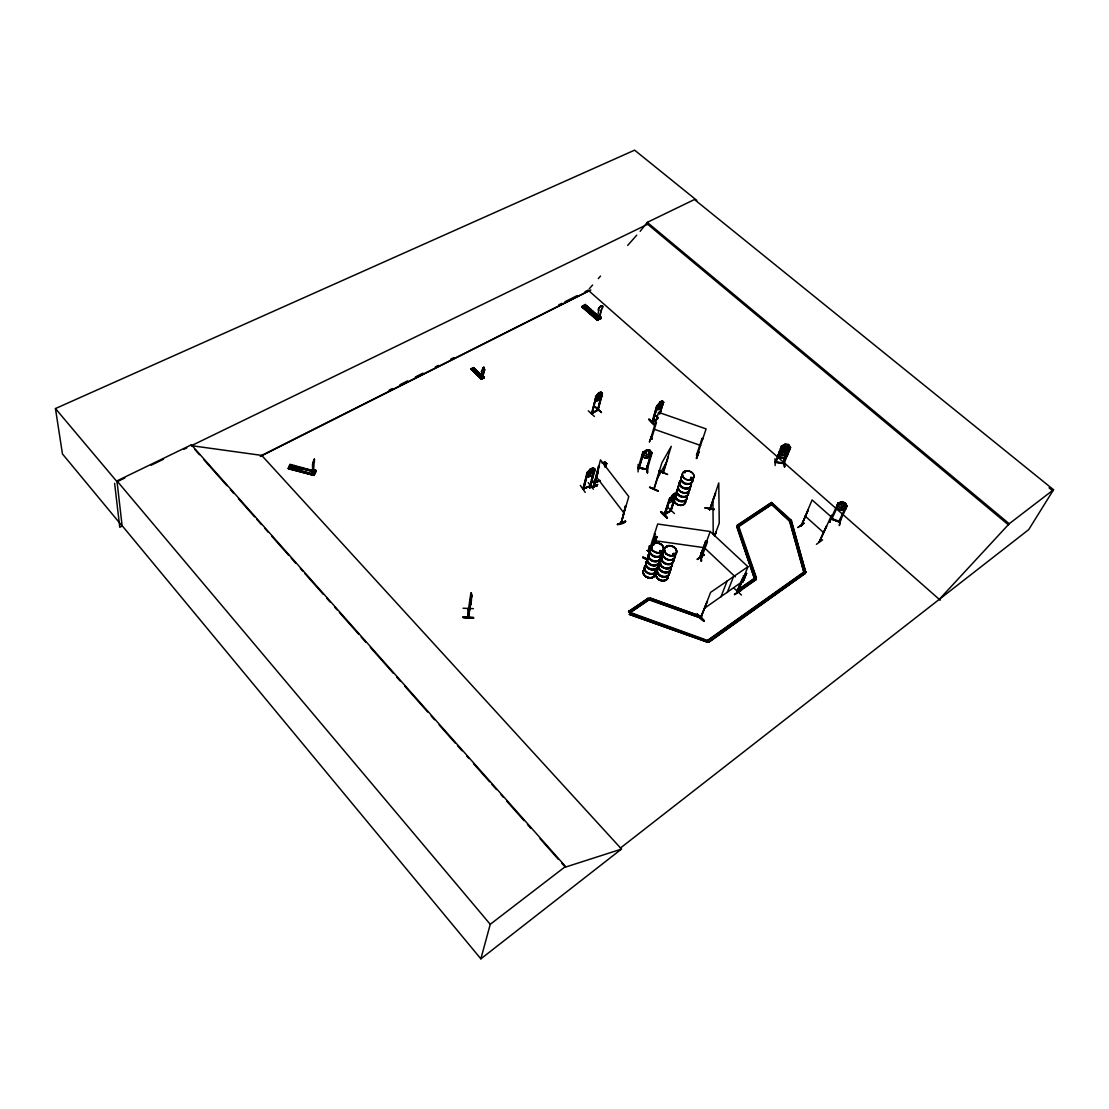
<?xml version="1.0" encoding="UTF-8"?>
<svg xmlns="http://www.w3.org/2000/svg" width="1109" height="1109" viewBox="0 0 1109 1109"><rect width="100%" height="100%" fill="white"/><g stroke="black" fill="none" stroke-linecap="round" stroke-linejoin="round"><path stroke-width="1.5" d="M471.436 600.524L470.507 603.518M314.235 471.297L313.695 470.687L312.627 473.307L312.724 464.186L314.318 459.181L313.556 471.45M312.821 473.363L312.53 464.13L314.11 459.334M483.288 376.713L482.498 376.436M483.718 377.906L473.002 367.938L483.579 377.975L483.995 376.935L482.928 375.923L482.872 377.337L482.595 376.658M482.872 376.769L484.065 371.168A2.038 0.998 -46.4 0 0 484.092 369.117L483.579 367.19M655.377 533.845L654.504 533.72L655.377 533.845L647.614 558.964M288.562 468.137L290.045 464.408L314.762 471.089L314.748 473.46L311.629 473.141L314.249 473.82L314.346 474.888L288.437 468.178L290.045 464.408M649.153 553.71L649.43 545.725L648.71 553.696M650.526 549.62L649.472 549.523M659.869 408.694L660.007 402.054L662.128 400.709L663.584 402.151L659.869 408.694L662.669 404.757M291.057 468.636L292.651 465.309M295.424 469.786L297.004 466.445M297.739 470.396L299.319 467.055M785.824 452.943L784.922 450.753L787.265 449.062L784.576 450.296L783.051 448.424L783.869 450.614L781.415 452.361L784.229 451.044L784.95 452.874L785.99 452.916M473.46 618.184C441.382 615.495 495.044 619.571 463.035 617.658M473.515 617.436L463.091 616.923M311.754 472.864L311.587 474.236L313.14 470.673M315.829 471.422L315.802 470.258L313.182 469.564L311.712 473.737M314.332 474.43L315.067 470.466L315.233 472.379M463.035 617.283L473.46 617.685M315.067 470.466L314.526 473.404M471.408 593.273C471.575 591.291 470.438 599.248 471.075 601.799M743.141 577.761L737 592.677L737.568 590.889M470.978 603.948L470.923 595.256M654.962 541.788L655.086 540.333L654.837 543.23M315.303 470.521L314.804 471.075M656.14 538.115L656.223 536.493L651.829 546.127M481.32 377.573L481.763 372.236A2.038 0.998 -46.4 0 1 482.443 369.838L482.526 369.921A2.038 0.998 -46.4 0 0 481.847 372.319L481.763 372.236M701.318 557.869C700.403 555.526 700.611 557.162 701.387 556.621M701.013 556.76L701.872 557.411M599.692 318.588C596.06 314.928 603.989 317.77 596.143 318.616L596.628 317.396L598.028 319.655L600.662 318.255L601.106 317.257L599.512 315.871M599.817 317.493L599.345 316.841M653.645 543.757C654.573 544.367 652.896 545.115 653.866 544.172M668.422 456.561L663.224 473.21L663.057 472.489M483.247 378.169L484.023 377.753L473.501 367.564L471.159 368.756L481.334 379.153L482.165 378.724L471.755 368.743L470.965 369.172L481.389 379.126M475.955 373.373L478.27 372.305M480.779 377.046L482.748 376.755L480.474 377.864L480.585 377.129L481.542 378.959L483.884 377.739M482.526 369.921L482.734 368.119M483.094 377.947L483.191 376.63M483.995 376.935L481.736 378.64M589.877 486.019L590.972 485.492L590.057 485.465M590.737 486.102L582.918 489.194L583.764 488.861L587.645 472.157L582.877 489.166L583.916 488.279L582.696 488.944L590.556 485.839L594.784 469.384C593.578 470.576 596.559 468.802 593.107 467.929L590.376 468.996L587.063 472.767L582.96 489.138M468.553 609.229L468.483 617.436L468.164 615.911M471.311 600.468L468.067 617.45L468.053 616.576M468.622 616.798L468.428 617.463L471.422 599.858L471.422 593.343M655.461 539.182L655.599 537.657M710.01 509.211L709.677 508.421M583.667 488.889L588.047 472.295M709.469 509.003L709.483 509.752L715.541 492.951M314.928 471.644L315.192 471.325M816.404 544.311L822.615 539.861M463.077 608.245L473.391 608.647M467.915 609.035L468.608 608.481M470.909 592.774L468.442 609.659M470.951 600.454L468.012 617.422L468.137 608.37M691.711 479.102L691.961 478.312L691.392 478.88M674.341 554.25L673.925 553.349L672.789 553.89M674.494 554.583L674.605 554.015M690.838 478.686L690.755 478.575M599.11 317.299L601.632 308.815A2.911 1.331 -49.5 0 0 602.326 305.834A2.911 1.331 -49.5 0 0 599.359 307.401A2.911 1.331 -49.5 0 0 598.68 310.381L597.363 318.311L600.246 316.883M674.327 553.959L673.246 554.195M685.002 472.67L684.78 471.907M666.412 547.153L667.091 547.416M314.027 471.436L313.459 470.992M659.952 551.09L660.604 551.506M482.789 376.686L483.981 371.099A2.038 0.998 -46.4 0 0 484.009 369.034L484.092 369.117M601.106 317.257L597.46 320.39L581.768 306.694L598.098 320.071L582.447 306.347M583.694 307.484L586.758 306.07M585.233 304.476L584.693 305.155L601.05 318.463L585.233 304.476L582.059 306.32L598.555 319.808L582.669 306.001M584.748 308.413L587.825 306.985M313.528 471.186L312.627 473.307M586.342 309.799L589.406 308.371M596.434 318.269L596.628 317.396M598.139 320.044L598.236 318.796M599.83 318.699L600.108 316.758M588.311 410.801L594.41 416.471M597.529 410.025L591.277 413.602L598.319 409.498M598.167 410.039L591.554 413.754L596.018 396.551L591.693 413.768M596.018 396.551L592.164 413.505L596.282 396.648M288.326 468.677L314.138 475.387L288.298 468.705L288.867 467.443L314.401 474.763M289.615 465.766L315.552 472.046L315.871 471.325L314.207 474.929M595.117 406.767L601.48 412.548L595.145 406.781M314.097 475.456L288.659 467.943M597.626 410.427L601.203 394.083C601.286 388.788 595.977 396.038 595.672 397.161M591.388 413.491L597.89 409.873L602.312 393.473L600.801 391.976L602.395 393.404L598.167 410.094M580.312 485.368L585.247 492.424M640.143 231.324L647.254 222.368L694.456 199.523L1053.55 489.734L1028.722 529.617L620.43 848.025L621.414 849.12L565.299 867.155L561.861 863.273M601.23 412.423L595.103 406.781M588.172 482.581L593.384 489.194M300.969 468.844L300.581 469.592M590.127 486.352L593.648 471.311M597.529 484.702L589.766 487.627M590.071 486.366L594.369 469.925M298.792 468.511L298.848 469.329M590.709 486.172L594.784 469.384M590.459 469.121L587.964 474.222L589.35 475.096L593.232 472.171L593.107 468.109L590.404 469.052L587.146 472.753C584.138 479.033 593.689 476.565 594.424 472.184L595.103 469.537L593.038 468.026M599.331 466.432L598.486 466.362L594.313 483.08L599.803 480.959M594.438 486.338L594.355 487.087L599.207 466.085M598.098 469.966L593.98 487.17L598.167 472.157M591.291 479.74L596.767 486.324L591.679 479.629M604.724 466.154L604.696 461.982L601.979 463.021M604.904 467.166L605.874 463.756M605.445 466.667L605.958 463.701M605.625 466.903L606.609 463.548M605.819 466.196L606.665 463.617L604.641 461.912L606.568 463.673M846.153 506.051L847.013 506.425L845.183 502.807L842.161 501.67L837.947 503.153L836.768 505.759L838.654 509.336L841.731 510.417L845.959 508.892L841.731 510.265L838.751 509.225M847.137 506.369L845.266 502.765L844.614 507.797L841.953 508.601L839.957 507.908L838.64 505.704L842.161 501.67M841.731 510.265L842.147 501.753L837.933 503.223L838.917 503.361M839.125 520.967L839.998 521.577M847.04 506.106L839.693 522.173L831.902 518.915M122.101 525.652L480.862 958.841L490.247 924.31L565.535 866.462L191.386 444.806L116.958 480.89L122.142 526.013L62.451 453.941L55.45 408.556L634.611 150.159L696.84 200.41M839.042 503.514L831.722 519.331L831.251 518.166L830.793 519.067L838.099 502.973M829.823 522.214L831.805 515.186L829.92 521.882M839.166 521.327L831.14 518.208M831.625 519.289L830.849 518.707M831.722 519.331L831.778 519.095M599.581 317.437L601.757 308.926A2.911 1.331 -49.5 0 0 602.45 305.945A2.911 1.331 -49.5 0 0 599.484 307.512A2.911 1.331 -49.5 0 0 598.805 310.478L598.68 310.381M617.463 524.252C616.895 525.347 626.862 523.088 625.434 520.967M649.042 419.188C652.716 425.953 660.909 428.809 649.015 419.216M620.915 522.117L621.137 522.977L625.656 505.926L621.29 522.325M625.656 505.926L621.456 522.769M621.123 522.907L628.789 496.582L600.468 459.875L593.523 486.615L594.355 487.087L593.731 486.019M638.105 464.491L638.091 471.935M643.872 452.084L642.901 451.862L638.049 468.497L639.02 468.663M657.637 405.547L656.833 405.7L651.967 422.238L652.979 421.531M638.881 468.677L643.913 452.181M638.95 468.636L643.747 452.209L642.901 452.112M656.653 419.798L652.189 422.432L652.854 421.226M638.95 468.331L638.243 467.624L647.296 469.343M653.021 421.586L652.134 421.586L652.896 422.099L657.415 405.353M652.841 422.058L657.789 405.381M651.856 435.615L649.486 441.632M651.662 439.067L650.609 438.956L658.524 412.312L706.114 428.906L697.214 455.355L696.452 455.064L702.025 438.526L702.829 438.79L702.025 438.526M651.759 438.693C649.306 438.138 653.035 437.972 651.371 439.289L656.417 422.584L655.53 422.515L656.417 422.584M659.203 413.865C661.768 413.602 660.77 396.772 663.501 402.22M659.91 412.409L663.03 402.304M659.786 413.532L663.584 402.151M660.007 413.726L663.515 402.096M642.79 452.139L646.713 449.88L649.86 450.254L649.971 455.064L647.49 456.381L645.438 456.146L643.844 454.33L646.713 449.949L649.791 450.323L652.078 452.943L651.233 452.846L646.27 469.467L647.296 469.592M651.357 452.985L646.464 469.523M652.078 452.943L647.185 469.592L638.313 467.915M647.24 465.919L647.462 472.684M647.517 472.697L647.393 465.586M658.33 490.954L649.666 487.128L658.302 491.01M659.023 470.576L667.59 474.513L658.968 470.812M653.908 489L653.866 488.681M659.217 472.822L654.033 489.443L654.393 488.542M662.877 473.072L671.264 446.303L661.865 462.869L653.728 489.249M648.058 558.34L647.171 559.227M647.337 558.7L647.129 559.393M647.878 558.922L653.187 542.689L652.605 543.438M642.998 556.912L647.351 559.213M649.999 552.185L647.199 550.355L650.234 551.811M705.684 640.337L629.94 612.903L628.595 611.572L648.1 598.153L649.43 599.47L700.528 617.907L649.278 599.955L648.1 598.153M649.458 550.161L649.555 549.218M629.371 614.4L706.987 641.972L629.371 614.4L630.092 612.418L649.43 599.47L629.94 612.903L628.761 611.087M652.771 544.353L654.892 538.808L652.66 543.549M653.922 543.978L654.615 541.442M655.918 539.515L654.56 542.273L656.888 536.936L654.213 544.699M654.338 543.715L656.417 536.853M654.657 543.424L656.791 536.895M654.934 543.271L655.807 540.665L655.128 540.235L652.037 546.03M671.264 510.14L664.125 514.659L669.42 498.482L670.293 498.398M670.39 498.163L664.43 514.936L670.044 498.093M670.321 498.218L665.137 514.521L665.081 513.647L664.319 514.077L665.053 514.521M667.84 507.354L674.424 513.522M314.207 475.096L288.437 467.956M314.637 474.236L290.336 468.067M675.589 495.903L670.46 511.069L674.452 497.913M675.866 494.766L670.598 511.097M664.554 514.867L671.07 510.792L676.518 494.489L672.484 501.032L670.252 502.543L668.893 501.323M706.793 642.458L707.487 640.447L804.122 571.884L805.494 573.145L708.679 642.277L707.487 640.447L630.092 612.418M476.357 372.693L476.191 371.737M476.87 372.721L477.133 371.875M289.92 465.073L315.76 471.45M699.086 452.209L696.466 458.114M700.333 618.392L701.027 616.424L649.971 598.001L701.47 616.507M697.519 454.454L697.353 455.383M698.601 452.084L696.313 458.419M657.817 405.52L657.055 405.894M649.555 487.433L658.219 491.273M705.061 507.95L714.293 509.599M714.459 536.132L719.242 523.157L718.771 482.914L709.802 509.793L715.555 493.616M696.799 458.558L698.767 451.793M701.04 553.044L700.888 555.831M697.616 454.773L696.715 454.524L697.616 454.454M707.459 541.816L701.401 557.966L699.931 557.217L705.726 541.275L707.459 541.816L705.712 540.998L699.834 557.203L701.04 556.843M701.373 553.363L701.47 561.168L700.971 556.455M700.902 557.342L710.204 531.502L657.679 524.016L649.292 550.106M700.736 557.259L706.835 541.234M700.93 561.099L701.04 553.031M697.464 559.463L704.298 554.555M649.278 599.955L649.971 598.001M714.446 535.439L715.915 532.403L714.792 536.174M714.778 535.481L715.915 532.403M482.276 378.224L482.484 376.672L482.9 377.31M697.256 613.97C698.878 620.139 712.352 626.502 697.201 614.026M700.528 617.519L707.251 601.425L700.791 617.796L701.498 617.422M736.792 526.927L772.904 503.666L738.539 526.803L736.792 526.927L754.48 578.607L755.839 579.868L737.97 592.317L736.806 590.543L754.688 578.122L756.477 577.983L738.733 526.304L737.416 525.098L771.601 502.488L790.967 519.927L789.539 521.244L803.97 572.424L805.772 572.41L791.507 520.745L789.747 520.759L771.684 504.484L789.539 521.244L791.507 520.745M740.729 588.158L754.48 578.607L756.283 578.468L737.416 525.098M774.914 458.752L775.163 465.572M720.864 596.961L727.13 581.033M776.286 461.635L775.066 462.065L784.035 463.382M782.469 446.192L781.512 445.97L775.26 462.398L775.288 461.483M776.175 461.885L776.12 461.912M775.884 462.495L782.51 446.317M649.417 441.978L651.967 435.38M651.385 439.261L651.732 438.415M727.213 592.566L733.548 576.625M708.679 642.277L805.494 573.145M736.931 591.859L740.285 583.445M783.273 462.661C783.051 465.031 782.871 461.552 784.271 462.8M786.059 455.938L783.051 463.479L790.398 447.287L789.58 447.163L787.82 451.557M790.398 447.287L784.049 463.617M734.186 588.394L741.464 595.034M788.277 453.373L787.251 455.993L783.204 458.031C779.613 459.93 775.745 449.699 780.168 457.643L783.217 458.1L787.154 455.882M785.463 444.03L781.401 446.248L785.463 444.03L788.541 444.487L790.551 447.592L788.485 452.819L784.423 454.856L781.388 454.482L779.377 451.405L781.457 454.427M734.449 594.535L741.339 589.544M737.235 525.597L771.601 502.488M736.709 592.428L742.975 577.221M736.944 592.65L744.236 576.306L743.598 575.71M737.222 591.416L737.61 592.234L747.965 566.727L710.204 531.502M737.97 592.317L738.053 591.347M652.203 546.099L655.696 537.713M754.48 578.607L736.972 526.428M755.839 579.868L754.688 578.122M789.539 521.244L790.967 519.927M797.995 527.329L804.219 523.032L797.87 527.551M313.182 469.564L315.802 470.258M808.128 510.043L801.183 525.929L812.093 499.937L830.96 516.642L819.204 542.162L826.718 526.262M801.641 525.361L801.183 525.929L808.336 509.89M707.292 640.933L803.9 572.369L789.747 520.759M826.399 525.985L819.274 541.733M846.222 505.815L838.723 521.798L840.054 521.341M839.624 522.173L839.943 521.272M671.097 509.849L670.335 510.279L671.028 510.764M655.516 540.055L653.173 544.644M599.179 393.238L597.612 397.105L598.805 397.327C599.886 396.842 601.12 391.921 599.11 393.182M588.422 476.981L593.107 467.929M674.161 494.212L671.971 497.359L671.999 499.05L673.828 497.095L674.092 494.143M656.778 479.421L666.107 462.883M661.061 551.492L660.382 551.603M655.169 425.149L648.931 419.465L655.211 425.163M659.8 550.632L659.703 551.436M692.044 478.894C692.266 476.579 689.521 478.977 691.877 478.547M684.905 472.295L684.766 472.739M672.789 494.808L670.21 500.02L671.208 500.616L674.674 497.206L675.021 493.242L672.706 494.697M939.281 599.373L1009.218 523.739L1053.55 489.734M667.174 518.166C663.501 510.958 654.546 508.13 667.216 518.097M647.559 559.435L642.679 557.564L647.046 559.837M704.132 621.109L697.062 614.317L704.326 620.777M482.928 367.98L484.037 367.162M590.903 311.352L590.834 310.368M589.336 310.284L589.406 311.269M743.363 575.876C744.652 578.052 748.007 570.331 745.65 574.947C743.668 573.034 746.69 577.221 745.442 574.767L746.509 573.367M745.109 575.017L744.222 576.611L746.704 573.547M744.084 577.817L745.428 576.694L742.961 579.744L744.111 578.413L743.543 577.664L744.375 578.08M745.428 576.694L743.876 577.442M742.822 580.95L744.153 579.813L743.099 581.199L742.281 580.783L742.753 581.449C739.592 583.944 744.139 581.407 742.905 581.019L743.959 579.633M744.153 579.813L742.6 580.562M656.985 405.922L660.007 402.054M704.492 608.287L742.642 581.338L743.058 581.92M741.685 582.863L742.836 581.532M646.395 469.204L647.379 468.733M744.222 576.611L744.818 574.517M742.753 579.563L743.834 578.149L744.333 578.801M745.22 576.5L744.652 578.565M742.961 579.744L744.028 578.33M600.704 396.093L597.391 399.309L596.282 398.547L598.444 393.182L595.408 396.897M672.775 494.766L669.642 498.8M661.851 404.827L658.58 408.057L657.609 407.322L659.938 401.999M675.672 497.082L672.567 501.102M472.836 368.202L473.585 367.814M481.971 378.751L471.159 368.756M584.568 305.1L599.955 319.059L600.634 318.699L584.554 304.989M737 591.693L737.568 591.374M700.833 616.951L701.678 616.826M589.226 288.853L592.608 285.027M598.278 278.622L600.537 276.072M627.694 245.394L636.746 235.163M785.491 444.182L782.219 448.438L783.606 450.268L788.166 449.311L788.471 444.543L790.551 447.592M783.231 450.046L779.987 454.274L781.374 456.09L785.907 455.147L786.669 453.234C787.695 447.994 780.972 450.129 779.267 452.139M670.113 567.212L669.323 567.586M673.149 553.779L674.244 554.043M657.013 564.578L657.29 563.871M659.786 551.353L661.519 551.298L660.077 550.424M597.696 320.154L582.239 306.458M585.164 304.781L600.995 318.505M298.917 468.483L300.456 468.261M481.542 378.89L471.741 368.756M647.476 468.996L646.644 468.968M639.255 468.026L646.395 468.802M783.37 462.675L784.16 463.049M480.862 958.841L621.511 849.037L261.696 455.397L191.427 445.666L191.386 444.806M839.693 522.173L830.835 519.04M589.295 310.451L590.792 310.534M701.498 617.297L700.874 617.755L710.592 592.386L747.965 566.727M831.653 515.408L829.712 522.131M707.5 601.66L706.613 601.868M756.047 579.383L738.164 591.832L736.806 590.543M697.09 559.116L704.173 554.791M697.533 559.116L704.326 554.569M628.595 611.572L647.933 598.638M591.582 479.629L596.767 486.324M594.272 482.762L594.951 481.916M650.692 438.734L651.565 439.012M664.915 513.703L670.529 510.694M652.203 421.6L656.556 419.174M652.037 422.196L657.679 418.855M655.71 415.487L658.233 417.76M656.362 408.556L657.679 409.983L659.855 408.653M663.182 401.985L663.404 402.179M661.324 401.624L659.259 404.702L659.314 406.49L661.047 404.619L661.255 401.555M647.504 457.989L644.384 457.767L647.531 458.059L651.427 455.896M596.49 401.195C606.692 390.839 601.674 398.2 596.559 401.25L595.034 399.781M602.229 393.418L597.599 410.399M782.399 451.765C785.366 453.137 792.977 450.587 787.445 447.218L784.465 446.844C777.88 446.885 781.221 453.068 785.463 452.292L789.511 450.102L787.515 447.149L785.602 449.145L784.035 447.856L786.336 444.654L787.335 444.806L787.903 449.963L787.127 451.89L782.594 452.832L781.207 451.016L784.465 446.775L787.515 447.232M709.802 509.71L709.58 508.49M482.928 375.923L483.815 377.032M122.35 525.957L119.758 527.274L114.615 483.372M261.696 455.397L588.81 290.766M260.296 456.464L590.875 290.031M389.037 390.216L392.129 388.663M399.85 384.781L407.558 380.9M415.279 377.032L422.986 373.151M435.338 366.94L438.415 365.388M450.767 359.177L453.844 357.639M558.77 304.878L561.861 303.325M564.938 301.773L577.29 295.562M584.997 291.681L588.089 290.142L940.224 600.205M299.347 468.026L298.751 469.121M300.345 469.717L300.941 468.622M124.804 477.993L117.055 481.75L55.45 408.556M151.143 465.212L163.536 459.195M183.678 449.422L186.783 447.911M191.427 445.666L647.67 224.268M674.314 554.611L672.969 554.528L673.357 553.488M839.18 521.008L838.903 521.895M830.78 518.749L839.61 521.812M625.434 521.355L617.366 524.585L625.628 521.604M626.155 506.55L625.379 506.037M589.725 487.6L597.682 484.494L589.683 487.96M588.366 476.912L591.111 475.872M587.95 472.268L586.911 472.448M595.131 482.096L599.747 480.308M599.914 480.53L594.174 482.762L599.636 480.724M599.387 466.321L598.486 466.362M605.791 463.964L606.665 463.617M603.948 464.671L603.656 462.758L602.714 463.007M589.461 310.34L590.598 310.395M590.778 311.282L589.447 311.088M476.177 371.848L477.12 371.986M652.355 422.39L656.833 405.7M315.566 472.018L291.182 466.265M300.345 469.537L299.014 469.329M655.447 415.639L657.984 417.885M583.209 488.556L590.043 485.964M674.133 554.694L673.232 554.569M782.372 446.414L781.512 445.97M590.584 311.366L589.641 311.227M581.768 306.708L597.529 320.362M700.029 556.912L700.805 557.065M804.191 571.953L805.993 571.925M690.657 478.728L691.489 478.728M691.489 479.019L690.436 478.409M471.685 594.341L471.02 599.65L471.685 595.283M470.923 595.339L470.493 600.69M471.755 595.88L470.951 601.23M476.731 372.624L475.997 372.291M646.395 469.038L638.216 467.915M651.191 453.165L652.078 453.193M715.929 533.096L715.582 532.362M714.418 509.267L704.95 507.894L714.321 509.461M652.466 540.346L704.312 547.694L735.281 576.86M785.075 450.67L782.247 452.583L782.372 454.829L784.756 454.136L785.075 450.601M784.423 454.856L781.388 454.482M784.423 461.815L784.715 467.028L784.008 459.736M696.715 454.829L697.492 455.134M314.388 462.273L314.457 459.251M291.501 465.572L315.663 471.81L291.293 465.891M639.047 467.721L639.075 468.622M838.834 503.541L838.044 503.209M784.174 462.786L783.952 463.604L775.26 462.37M783.411 462.938L775.33 461.76M650.706 438.984L651.496 439.261M653.617 429.031L700.611 445.458M846.125 506.12L846.985 506.342M471.297 368.978L473.474 367.717L483.968 377.781M471.242 369.02L481.694 378.973M647.337 465.863L647.365 473.03M696.604 455.147L697.325 455.037M691.448 477.896L692.141 478.367M655.183 540.388L653.714 542.453M652.993 542.842L647.434 559.546L642.846 557.286M647.129 550.577L650.068 552.046M656.223 536.493L656.888 536.936L656.181 536.604M468.497 608.384L468.497 609.659M1049.045 487.835L1052.815 490.913M675.021 493.242L676.116 494.281M647.254 222.368L1009.218 523.739M646.935 223.658L1008.511 524.917M599.262 315.996L600.87 317.396M596.392 317.521L597.987 318.921M805.079 516.032L823.654 532.639M771.393 502.987L785.948 516.087M803.9 572.369L805.273 573.616M473.002 367.938L483.566 377.989M707.487 640.447L708.873 641.806M194.865 449.533L199.454 454.718M204.042 459.888L226.985 485.742M230.422 489.623L233.86 493.505M238.449 498.676L254.502 516.766M256.803 519.359L261.391 524.529M264.829 528.411L268.267 532.292M271.705 536.16L288.908 555.554M291.21 558.146L295.798 563.317M300.373 568.487L302.674 571.08M304.961 573.658L323.315 594.341M326.753 598.222L330.191 602.104M334.779 607.275L337.081 609.867M339.368 612.445L358.872 634.431M361.16 637.01L365.748 642.18M370.337 647.351L393.279 673.218M396.717 677.1L400.155 680.968M404.743 686.138L427.686 712.006M431.124 715.887L434.562 719.755M439.15 724.926L455.203 743.03M457.49 745.622L462.079 750.793M466.667 755.964L468.968 758.542M473.557 763.713L489.61 781.817M491.897 784.41L496.485 789.58M501.074 794.751L503.375 797.329M506.813 801.211L524.016 820.605M527.454 824.486L530.892 828.368M540.069 838.709L558.423 859.392M116.958 480.89L490.247 924.31M673.135 554.07L673.302 554.153M644.384 457.767L642.028 454.773M649.86 450.185L652.203 453.179M596.143 476.579L624.007 513.093M741.561 590.14L734.56 594.59L741.256 589.752M782.399 451.848L780.389 448.757L784.465 446.844M786.281 450.351L788.166 453.373M625.462 521.036L617.477 524.266M791.299 521.23L805.772 572.41M784.313 466.875L784.021 459.736M712.935 499.272L713.226 534.344M660.493 556.247A6.321 4.893 18.4 0 1 653.561 561.528A6.321 4.893 18.4 0 1 649.195 553.46M660.673 555.983A6.404 4.963 18.4 0 1 657.124 561.404A6.404 4.963 18.4 0 1 649.361 558.617A6.404 4.963 18.4 0 1 650.234 552.254M659.273 559.99A6.307 4.893 18.4 0 1 652.342 565.271A6.307 4.893 18.4 0 1 647.989 557.189M659.342 559.726A6.294 4.88 18.4 0 1 652.425 564.994A6.294 4.88 18.4 0 1 648.1 556.954M662.142 551.506A6.432 4.963 18.3 0 1 658.594 556.912A6.432 4.963 18.3 0 1 650.803 554.126A6.432 4.963 18.3 0 1 651.676 547.763M660.742 555.498A6.321 4.893 18.4 0 1 657.249 560.835A6.321 4.893 18.4 0 1 649.583 558.104A6.321 4.893 18.4 0 1 650.456 551.825M661.976 551.769A6.349 4.893 18.3 0 1 658.469 557.106A6.349 4.893 18.3 0 1 650.789 554.361A6.349 4.893 18.3 0 1 651.648 548.082M660.146 554.458A6.404 4.963 18.4 0 1 658.15 560.863A6.404 4.963 18.4 0 1 649.763 558.784A6.404 4.963 18.4 0 1 650.304 552.019M662.225 551.27A6.432 4.963 18.3 0 1 658.677 556.69A6.432 4.963 18.3 0 1 650.872 553.904A6.432 4.963 18.3 0 1 651.745 547.527M662.42 552.337A6.349 4.893 18.3 0 1 653.714 555.734A6.349 4.893 18.3 0 1 651.898 547.319M656.514 568.584A6.335 4.949 18.5 0 1 652.979 573.991A6.335 4.949 18.5 0 1 645.299 571.232A6.335 4.949 18.5 0 1 646.187 564.883M655.128 572.507A6.238 4.866 18.5 0 1 651.662 577.831A6.238 4.866 18.5 0 1 644.121 575.114A6.252 4.88 18.5 0 1 644.981 568.848A6.21 4.852 18.5 0 0 644.135 575.1A6.252 4.88 18.5 0 0 651.676 577.831A6.252 4.88 18.5 0 0 655.142 572.507A6.21 4.852 18.5 0 1 651.662 577.803A6.21 4.852 18.5 0 1 644.135 575.1A6.238 4.866 18.5 0 1 644.981 568.862M659.217 560.17A6.307 4.893 18.4 0 1 652.286 565.451A6.307 4.893 18.4 0 1 647.933 557.383M645.078 568.626A6.224 4.866 18.5 0 0 644.204 574.864A6.224 4.866 18.5 0 0 651.745 577.567A6.224 4.866 18.5 0 0 655.211 572.258A6.197 4.838 18.5 0 1 651.732 577.539A6.197 4.838 18.5 0 1 644.232 574.85A6.197 4.838 18.5 0 1 645.091 568.64M659.301 561.708A6.28 4.88 18.4 0 1 651.427 565.424A6.28 4.88 18.4 0 1 647.878 557.605M654.615 571.08A6.252 4.88 18.5 0 1 652.66 577.387A6.252 4.88 18.5 0 1 644.468 575.363A6.252 4.88 18.5 0 1 645.022 568.709M658.136 565.535A6.363 4.949 18.4 0 1 649.403 568.986A6.363 4.949 18.4 0 1 647.601 560.489M656.583 568.113A6.252 4.88 18.5 0 1 653.104 573.436A6.252 4.88 18.5 0 1 645.535 570.719A6.252 4.88 18.5 0 1 646.395 564.467M657.789 564.467A6.28 4.88 18.4 0 1 654.31 569.79A6.28 4.88 18.4 0 1 646.699 567.059A6.28 4.88 18.4 0 1 647.573 560.794M656.583 568.362A6.349 4.949 18.5 0 1 653.062 573.755A6.349 4.949 18.5 0 1 645.383 571.01A6.349 4.949 18.5 0 1 646.256 564.661M658.219 565.299A6.363 4.949 18.4 0 1 650.234 569.083A6.363 4.949 18.4 0 1 646.644 561.154M658.219 565.036A6.28 4.88 18.4 0 1 650.345 568.765A6.28 4.88 18.4 0 1 646.797 560.946M673.676 560.461A6.321 4.893 19 0 1 665.816 564.19A6.321 4.893 19 0 1 662.184 556.344M673.662 558.867A6.418 4.949 19 0 1 666.675 564.231A6.418 4.949 19 0 1 662.198 556.039M672.359 564.37A6.307 4.893 19 0 1 663.736 567.78A6.307 4.893 19 0 1 661.879 559.366M672.47 564.037A6.321 4.893 19 0 1 663.847 567.448A6.321 4.893 19 0 1 661.99 559.033M675.187 554.403A6.432 4.963 19 0 1 671.68 559.823A6.432 4.963 19 0 1 663.875 557.037A6.432 4.963 19 0 1 664.707 550.646M673.745 558.395A6.321 4.893 19 0 1 666.856 563.677A6.321 4.893 19 0 1 662.433 555.595M674.411 553.377A6.349 4.893 19 0 1 672.498 559.712A6.349 4.893 19 0 1 664.194 557.661A6.349 4.893 19 0 1 664.679 550.965M675.27 554.167A6.432 4.963 19 0 1 671.763 559.588A6.432 4.963 19 0 1 663.958 556.801A6.432 4.963 19 0 1 664.776 550.424M669.157 574.268A6.252 4.866 19.1 0 1 660.825 576.43A6.252 4.866 19.1 0 1 658.011 568.931M669.198 571.703A6.252 4.866 19.1 0 1 669.379 573.02M669.365 571.44A6.349 4.935 19.1 0 1 665.885 576.846A6.349 4.935 19.1 0 1 658.205 574.088A6.349 4.935 19.1 0 1 659.037 567.739M668.145 576.666A6.252 4.88 19.1 0 1 660.354 580.395A6.238 4.866 19.1 0 1 656.805 572.604A6.252 4.88 19.1 0 0 660.354 580.395A6.238 4.866 19.1 0 0 668.131 576.666A6.21 4.852 19.1 0 1 660.368 580.367A6.21 4.852 19.1 0 1 656.819 572.604A6.252 4.88 19.1 0 0 660.396 580.257A6.252 4.88 19.1 0 0 668.2 576.514M672.068 563.261A6.294 4.866 19 0 1 668.63 568.598A6.294 4.866 19 0 1 661.006 565.867A6.294 4.866 19 0 1 661.823 559.601M670.862 567.059A6.363 4.949 19.1 0 1 667.368 572.48A6.363 4.949 19.1 0 1 659.661 569.707A6.363 4.949 19.1 0 1 660.493 563.344M669.448 570.969A6.266 4.88 19.1 0 1 666.01 576.306A6.266 4.88 19.1 0 1 658.427 573.589A6.266 4.88 19.1 0 1 659.245 567.309M670.695 567.323A6.28 4.88 19.1 0 1 667.258 572.66A6.28 4.88 19.1 0 1 659.647 569.929A6.28 4.88 19.1 0 1 660.465 563.663M669.434 571.218A6.349 4.935 19.1 0 1 665.968 576.625A6.349 4.935 19.1 0 1 658.275 573.866A6.349 4.935 19.1 0 1 659.106 567.517M670.945 566.838A6.377 4.949 19.1 0 1 667.452 572.244A6.377 4.949 19.1 0 1 659.73 569.485A6.377 4.949 19.1 0 1 660.562 563.122M671.139 567.905A6.28 4.88 19.1 0 1 662.544 571.315A6.28 4.88 19.1 0 1 660.714 562.915M672.234 564.578A6.266 4.852 19 0 1 663.681 567.974A6.266 4.852 19 0 1 661.837 559.615M690.921 483.94A6.044 4.464 18.2 0 1 684.405 488.722A6.044 4.464 18.2 0 1 680.122 481.278M691.087 483.676A6.127 4.533 18.2 0 1 687.802 488.612A6.127 4.533 18.2 0 1 680.358 485.992A6.127 4.533 18.2 0 1 681.092 480.155M689.659 487.724A6.03 4.478 18.2 0 1 683.144 492.507A6.03 4.478 18.2 0 1 678.874 485.063M689.604 487.918A6.03 4.478 18.2 0 1 683.089 492.701A6.03 4.478 18.2 0 1 678.805 485.243M692.016 477.924A6.155 4.533 18.1 0 1 690.228 483.787A6.155 4.533 18.1 0 1 682.174 481.805A6.155 4.533 18.1 0 1 682.576 475.595M691.378 484.397A6.044 4.464 18.1 0 1 683.172 487.447A6.044 4.464 18.1 0 1 681.314 479.712M692.64 480.613A6.072 4.478 18.1 0 1 685.14 483.954A6.072 4.478 18.1 0 1 681.605 476.718M690.921 477.133A6.072 4.478 18.1 0 1 692.446 479.407M691.364 484.675A6.127 4.533 18.2 0 1 683.047 487.752A6.127 4.533 18.2 0 1 681.176 479.92M692.113 477.452A6.072 4.478 18.1 0 1 690.352 483.233A6.072 4.478 18.1 0 1 682.395 481.278A6.072 4.478 18.1 0 1 682.797 475.151M686.831 497.927A5.989 4.464 18.2 0 1 681.702 501.712A5.989 4.464 18.2 0 1 675.312 497.442M675.936 494.073A5.989 4.464 18.2 0 1 676.878 493.269M686.998 497.678A6.072 4.519 18.2 0 1 681.799 501.518A6.072 4.519 18.2 0 1 675.312 497.192M675.963 493.782A6.072 4.519 18.2 0 1 676.906 492.964M685.473 500.173A5.961 4.45 18.3 0 1 680.552 505.163A5.961 4.45 18.3 0 1 674.009 499.702M689.507 488.14A6.016 4.464 18.2 0 1 686.277 492.992A6.016 4.464 18.2 0 1 678.985 490.414A6.016 4.464 18.2 0 1 679.706 484.675M688.301 491.994A6.086 4.519 18.2 0 1 685.015 496.929A6.086 4.519 18.2 0 1 677.641 494.323A6.086 4.519 18.2 0 1 678.375 488.501M687.081 497.179A5.989 4.464 18.2 0 1 681.952 500.977A5.989 4.464 18.2 0 1 675.561 496.693M675.589 494.337A5.989 4.464 18.2 0 1 677.128 492.521M688.135 492.271A6.002 4.464 18.2 0 1 684.905 497.123A6.002 4.464 18.2 0 1 677.613 494.559A6.002 4.464 18.2 0 1 678.334 488.806M687.081 497.456A6.072 4.519 18.2 0 1 681.869 501.296A6.072 4.519 18.2 0 1 675.395 496.957M675.423 494.572A6.072 4.519 18.2 0 1 676.989 492.729M688.37 491.772A6.086 4.519 18.2 0 1 685.099 496.693A6.086 4.519 18.2 0 1 677.71 494.087A6.086 4.519 18.2 0 1 678.445 488.265M688.384 491.509A6.002 4.464 18.2 0 1 685.154 496.375A6.002 4.464 18.2 0 1 677.862 493.796A6.002 4.464 18.2 0 1 678.583 488.057M292.804 469.093L294.398 465.544L292.804 469.093M300.359 471.089L301.939 467.527L300.359 471.089M472.212 369.768L474.541 368.576L472.212 369.768M472.905 370.448L475.248 369.242L472.905 370.448M473.973 371.46L476.302 370.254L473.973 371.46M474.902 372.361L477.244 371.155L474.902 372.361M587.742 311.033L590.861 309.383L587.742 311.033M589.336 312.419L592.456 310.77L589.336 312.419M589.808 471.713L590.113 473.571L592.137 471.852L592.123 468.788L589.808 471.713M844.018 502.779L843.505 506.494L841.038 506.771L841.024 504.332L843.02 502.432L844.004 502.862M840.816 518.347L839.361 525.569L840.844 518.36M645.965 452.541L646.325 454.842L648.696 454.066L648.654 450.531L647.628 450.42L645.965 452.541M783.467 449.311L783.592 451.571L785.976 450.878L786.295 447.398L783.467 449.311M660.95 511.665L667.507 517.903L660.922 511.693M652.938 550.605A6.377 4.907 18.3 0 0 663.432 549.828A6.377 4.907 18.3 0 0 655.904 542.634A6.377 4.907 18.3 0 0 652.938 550.605A6.377 4.907 18.3 0 0 663.39 549.967A6.377 4.907 18.3 0 0 655.849 542.786A6.377 4.907 18.3 0 0 652.882 550.757M652.827 550.979A6.349 4.893 18.3 0 0 663.293 550.189A6.349 4.893 18.3 0 0 655.779 543.036A6.349 4.893 18.3 0 0 652.827 550.979M666.079 553.502A6.377 4.893 18.9 0 0 676.532 552.712A6.377 4.893 18.9 0 0 668.977 545.531A6.377 4.893 18.9 0 0 666.079 553.502M666.024 553.682A6.377 4.907 18.9 0 0 676.49 552.878A6.377 4.907 18.9 0 0 668.921 545.683A6.377 4.907 18.9 0 0 666.024 553.682M665.954 553.89A6.349 4.893 18.9 0 0 676.393 553.1A6.349 4.893 18.9 0 0 668.852 545.933A6.349 4.893 18.9 0 0 665.954 553.89M660.437 580.132A6.224 4.852 19.1 0 0 668.214 576.417A6.21 4.852 19.1 0 1 660.437 580.132A6.224 4.852 19.1 0 1 656.902 572.355A6.21 4.852 19.1 0 0 660.437 580.132M683.962 477.951A6.1 4.478 18.1 0 0 693.943 477.327A6.1 4.478 18.1 0 0 686.651 470.673A6.1 4.478 18.1 0 0 683.962 477.951M683.906 478.173A6.072 4.464 18.1 0 0 693.832 477.549A6.072 4.464 18.1 0 0 686.582 470.909A6.072 4.464 18.1 0 0 683.906 478.173M680.469 505.427A5.975 4.464 18.3 0 0 685.404 500.422A5.947 4.45 18.3 0 1 680.455 505.427A5.975 4.464 18.3 0 1 673.912 499.951A5.947 4.45 18.3 0 0 680.455 505.427"/></g></svg>
